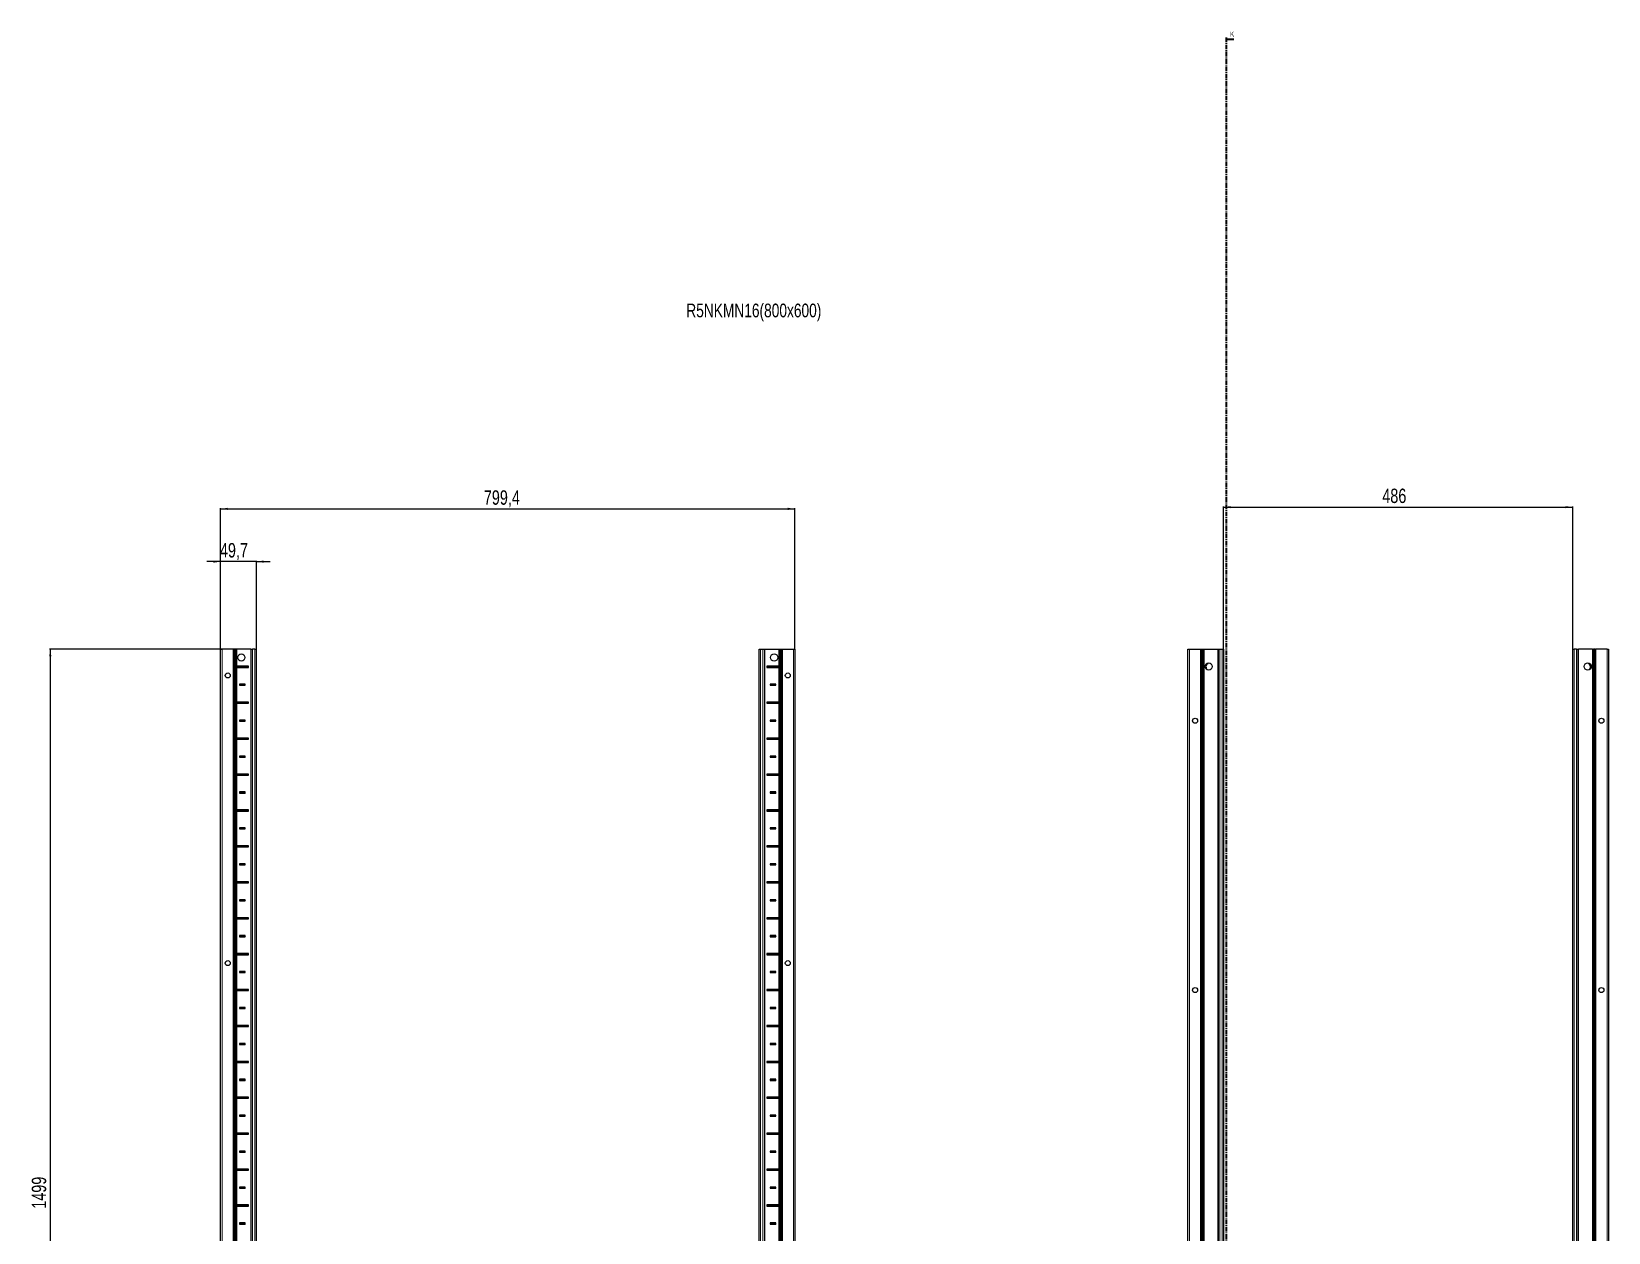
# Model space of a CAD drawing. Header units: millimetres. Extents: x -199 to 4054, y -1847 to 1507.
# Drawn here: x -199 to 1996, y -165 to 1507 of the extents above; entities that cross this region are included whole.
import ezdxf

# ---------------------------------------------------------------- set-up
doc = ezdxf.new("R2010")
doc.units = ezdxf.units.MM
doc.linetypes.add('CENTER', pattern=[10.16, 6.35, -1.27, 1.27, -1.27])
doc.layers.add('FORMAT', color=7, linetype='Continuous')
doc.styles.add('SLDTEXTSTYLE0', font='TXT', dxfattribs={"width": 0.75})
doc.dimstyles.new('SLDDIMSTYLE0', dxfattribs={"dimtxt": 20, "dimasz": 10, "dimexe": 0, "dimexo": 0.0625, "dimgap": 5, "dimtad": 2, "dimdec": 1, "dimrnd": 1e-09, "dimzin": 12, "dimdsep": 46, "dimtxsty": 'SLDTEXTSTYLE0', "dimsah": 1, "dimcen": 0.09, "dimadec": 0, "dimazin": 3, "dimtfac": 1, "dimtofl": 0, "dimtmove": 0, "dimatfit": 3, "dimfxl": 0, "dimfrac": 2, "dimtolj": 1, "dimtzin": 12, "dimarcsym": 0})
doc.dimstyles.new('SLDDIMSTYLE1', dxfattribs={"dimtxt": 20, "dimasz": 10, "dimexe": 0, "dimexo": 0.0625, "dimgap": 5, "dimtad": 2, "dimdec": 1, "dimrnd": 1e-09, "dimzin": 12, "dimdsep": 46, "dimtxsty": 'SLDTEXTSTYLE0', "dimsah": 1, "dimcen": 0.09, "dimadec": 0, "dimazin": 3, "dimtfac": 1, "dimtmove": 0, "dimatfit": 0, "dimfxl": 0, "dimfrac": 2, "dimtolj": 1, "dimtzin": 12, "dimarcsym": 0})

# ---------------------------------------------------------------- blocks, each defined once
blk = doc.blocks.new('_D')
at = {"layer": 'FORMAT'}
for p, q in [((86.4, 647.2), (-174.2, 647.2)), ((-173.2, 647.2), (-173.2, -851.8)), ((86.4, -851.8), (-174.2, -851.8))]:
    blk.add_line(p, q, dxfattribs=at)
for points in [[(-173.2, 647.2), (-174.7, 637.2), (-171.6, 637.2)], [(-173.2, -851.8), (-171.6, -841.8), (-174.7, -841.8)]]:
    blk.add_solid(points, dxfattribs=at)
at = {"layer": 'FORMAT', "insert": (-198.9, -131.8), "char_height": 20, "attachment_point": 1, "rotation": 90, "style": 'SLDTEXTSTYLE0'}
blk.add_mtext('1499', dxfattribs=at)
blk = doc.blocks.new('_D_1')
at = {"layer": 'FORMAT'}
for p, q in [((64, 647.2), (64, 843.6)), ((64, 842.6), (863.4, 842.6)), ((863.4, 647.2), (863.4, 843.6))]:
    blk.add_line(p, q, dxfattribs=at)
for points in [[(64, 842.6), (74, 841.1), (74, 844.2)], [(863.4, 842.6), (853.4, 844.2), (853.4, 841.1)]]:
    blk.add_solid(points, dxfattribs=at)
at = {"layer": 'FORMAT', "insert": (430.4, 868.4), "char_height": 20, "attachment_point": 1, "style": 'SLDTEXTSTYLE0'}
blk.add_mtext('799,4', dxfattribs=at)
blk = doc.blocks.new('_D_2')
at = {"layer": 'FORMAT'}
for p, q in [((64, 769.2), (44.7, 769.2)), ((64, 647.2), (64, 770.2)), ((113.7, 769.2), (64, 769.2)), ((113.7, 647.2), (113.7, 770.2)), ((113.7, 769.2), (132.9, 769.2))]:
    blk.add_line(p, q, dxfattribs=at)
for points in [[(64, 769.2), (54, 770.7), (54, 767.7)], [(113.7, 769.2), (123.7, 767.7), (123.7, 770.7)]]:
    blk.add_solid(points, dxfattribs=at)
at = {"layer": 'FORMAT', "insert": (63, 795), "char_height": 20, "attachment_point": 1, "style": 'SLDTEXTSTYLE0'}
blk.add_mtext('49,7', dxfattribs=at)
blk = doc.blocks.new('_D_4')
at = {"layer": 'FORMAT'}
for p, q in [((1460.2, 647.2), (1460.2, 846)), ((1460.2, 845), (1946.2, 845)), ((1946.2, 647.2), (1946.2, 846))]:
    blk.add_line(p, q, dxfattribs=at)
for points in [[(1460.2, 845), (1470.2, 843.5), (1470.2, 846.5)], [(1946.2, 845), (1936.2, 846.5), (1936.2, 843.5)]]:
    blk.add_solid(points, dxfattribs=at)
at = {"layer": 'FORMAT', "insert": (1681.1, 870.8), "char_height": 20, "attachment_point": 1, "style": 'SLDTEXTSTYLE0'}
blk.add_mtext('486', dxfattribs=at)

msp = doc.modelspace()

# ---------------------------------------------------------------- linework, layer by layer
at = {"color": 7, "linetype": 'CENTER', "lineweight": 35}
msp.add_line((1463.98, 1499.09), (1463.98, -1103.67), dxfattribs=at)
at = {"color": 7, "linetype": 'Continuous', "lineweight": 35}
msp.add_line((1474.62, 1496.09), (1463.98, 1496.09), dxfattribs=at)
at = {"color": 7, "linetype": 'Continuous', "lineweight": 25}
for p, q in [((63.98, -851.79), (63.98, 647.21)), ((63.98, 647.21), (65.98, 647.21)), ((81.33, 647.21), (65.98, 647.21)), ((81.33, 647.21), (81.98, 647.21)), ((81.98, -851.79), (81.98, 647.21)), ((81.98, 647.21), (82.56, 647.21)), ((83.77, 647.21), (82.56, 647.21)), ((83.77, -851.79), (83.77, 647.21)), ((83.8, 647.21), (83.77, 647.21)), ((83.8, -851.79), (83.8, 647.21)), ((85.01, 647.21), (83.8, 647.21)), ((85.01, 647.21), (86.42, 647.21)), ((105.83, 647.21), (86.42, 647.21)), ((105.83, 647.21), (106.48, 647.21)), ((106.48, -851.79), (106.48, 647.21)), ((106.48, 647.21), (108.48, 647.21)), ((111.68, 647.21), (108.48, 647.21)), ((111.68, 647.21), (113.68, 647.21)), ((113.68, 647.21), (113.68, -851.79)), ((813.68, -851.79), (813.68, 647.21)), ((813.68, 647.21), (815.68, 647.21)), ((815.68, 647.21), (818.88, 647.21)), ((818.88, 647.21), (820.88, 647.21)), ((820.88, 647.21), (820.88, -851.79)), ((820.88, 647.21), (821.53, 647.21)), ((821.53, 647.21), (840.93, 647.21)), ((840.93, 647.21), (842.34, 647.21)), ((842.34, 647.21), (843.55, 647.21)), ((843.55, 647.21), (843.55, -851.79)), ((843.55, 647.21), (843.58, 647.21)), ((843.58, 647.21), (843.58, -851.79)), ((843.58, 647.21), (844.79, 647.21)), ((844.79, 647.21), (845.38, 647.21)), ((845.38, 647.21), (845.38, -851.79)), ((845.38, 647.21), (846.03, 647.21)), ((846.03, 647.21), (861.38, 647.21)), ((861.38, 647.21), (863.38, 647.21)), ((863.38, 647.21), (863.38, -851.79)), ((1410.55, -851.79), (1410.55, 647.21)), ((1410.55, 647.21), (1412.55, 647.21)), ((1412.55, 647.21), (1427.9, 647.21)), ((1427.9, 647.21), (1428.55, 647.21)), ((1428.55, 623.46), (1428.55, 647.21)), ((1428.55, 647.21), (1429.13, 647.21)), ((1429.13, 647.21), (1430.34, 647.21)), ((1430.34, 647.21), (1430.34, -851.79)), ((1430.34, 647.21), (1430.38, 647.21)), ((1430.38, 647.21), (1430.38, -851.79)), ((1430.38, 647.21), (1431.58, 647.21)), ((1431.58, 647.21), (1433, 647.21)), ((1433, 647.21), (1452.4, 647.21)), ((1452.4, 647.21), (1453.05, 647.21)), ((1453.05, -851.79), (1453.05, 647.21)), ((1453.05, 647.21), (1455.05, 647.21)), ((1455.05, 647.21), (1458.25, 647.21)), ((1458.25, 647.21), (1460.25, 647.21)), ((1460.25, 647.21), (1460.25, -851.79)), ((1946.25, -851.79), (1946.25, 647.21)), ((1946.25, 647.21), (1948.25, 647.21)), ((1951.45, 647.21), (1948.25, 647.21)), ((1951.45, 647.21), (1953.45, 647.21)), ((1953.45, 647.21), (1953.45, -851.79)), ((1953.45, 647.21), (1954.1, 647.21)), ((1973.5, 647.21), (1954.1, 647.21)), ((1973.5, 647.21), (1974.91, 647.21)), ((1976.12, 647.21), (1974.91, 647.21)), ((1976.12, -851.79), (1976.12, 647.21)), ((1976.16, 647.21), (1976.12, 647.21)), ((1976.16, -851.79), (1976.16, 647.21)), ((1977.36, 647.21), (1976.16, 647.21)), ((1977.36, 647.21), (1977.95, 647.21)), ((1977.95, 647.21), (1977.95, 623.46)), ((1977.95, 647.21), (1978.6, 647.21)), ((1993.95, 647.21), (1978.6, 647.21)), ((1993.95, 647.21), (1995.95, 647.21)), ((1995.95, 647.21), (1995.95, -851.79)), ((85.93, 623.35), (85.93, 622.06)), ((86.58, 622.71), (85.93, 623.35)), ((86.58, 622.71), (85.93, 622.06)), ((102.83, 623.46), (86.42, 623.46)), ((86.42, 621.96), (102.83, 621.96)), ((102.08, 622.71), (86.58, 622.71)), ((102.08, 622.71), (102.83, 623.46)), ((102.08, 622.71), (102.83, 621.96)), ((102.83, 621.96), (102.83, 623.46)), ((840.93, 623.46), (824.53, 623.46)), ((824.53, 623.46), (824.53, 621.96)), ((825.28, 622.71), (824.53, 623.46)), ((825.28, 622.71), (824.53, 621.96)), ((824.53, 621.96), (840.93, 621.96)), ((825.28, 622.71), (840.78, 622.71)), ((840.78, 622.71), (841.42, 623.35)), ((840.78, 622.71), (841.42, 622.06)), ((841.42, 622.06), (841.42, 623.35)), ((1428.61, 623.35), (1428.55, 623.46)), ((1428.55, 623.46), (1428.55, 621.96)), ((1428.55, 621.96), (1428.61, 622.06)), ((1428.55, 573.46), (1428.55, 621.96)), ((1428.61, 622.06), (1428.61, 623.35)), ((1438.6, 627.73), (1438.6, 628.14)), ((1967.9, 628.14), (1967.9, 627.73)), ((1977.95, 623.46), (1977.89, 623.35)), ((1977.89, 623.35), (1977.89, 622.06)), ((1977.89, 622.06), (1977.95, 621.96)), ((1977.95, 621.96), (1977.95, 623.46)), ((1977.95, 621.96), (1977.95, 573.46)), ((98.33, 598.46), (90.33, 598.46)), ((90.33, 598.46), (90.33, 596.96)), ((91.08, 597.71), (90.33, 598.46)), ((91.08, 597.71), (90.33, 596.96)), ((90.33, 596.96), (98.33, 596.96)), ((97.58, 597.71), (91.08, 597.71)), ((97.58, 597.71), (98.33, 598.46)), ((97.58, 597.71), (98.33, 596.96)), ((98.33, 596.96), (98.33, 598.46)), ((837.03, 598.46), (829.03, 598.46)), ((829.03, 598.46), (829.03, 596.96)), ((829.78, 597.71), (829.03, 598.46)), ((829.78, 597.71), (829.03, 596.96)), ((829.03, 596.96), (837.03, 596.96)), ((829.78, 597.71), (836.28, 597.71)), ((836.28, 597.71), (837.03, 598.46)), ((836.28, 597.71), (837.03, 596.96)), ((837.03, 596.96), (837.03, 598.46)), ((85.93, 573.35), (85.93, 572.06)), ((86.58, 572.71), (85.93, 573.35)), ((86.58, 572.71), (85.93, 572.06)), ((102.83, 573.46), (86.42, 573.46)), ((86.42, 571.96), (102.83, 571.96)), ((102.08, 572.71), (86.58, 572.71)), ((102.08, 572.71), (102.83, 573.46)), ((102.08, 572.71), (102.83, 571.96)), ((102.83, 571.96), (102.83, 573.46)), ((840.93, 573.46), (824.53, 573.46)), ((824.53, 573.46), (824.53, 571.96)), ((825.28, 572.71), (824.53, 573.46)), ((825.28, 572.71), (824.53, 571.96)), ((824.53, 571.96), (840.93, 571.96)), ((825.28, 572.71), (840.78, 572.71)), ((840.78, 572.71), (841.42, 573.35)), ((840.78, 572.71), (841.42, 572.06)), ((841.42, 572.06), (841.42, 573.35)), ((1428.61, 573.35), (1428.55, 573.46)), ((1428.55, 573.46), (1428.55, 571.96)), ((1428.55, 571.96), (1428.61, 572.06)), ((1428.55, 523.46), (1428.55, 571.96)), ((1428.61, 572.06), (1428.61, 573.35)), ((1977.95, 573.46), (1977.89, 573.35)), ((1977.89, 573.35), (1977.89, 572.06)), ((1977.89, 572.06), (1977.95, 571.96)), ((1977.95, 571.96), (1977.95, 573.46)), ((1977.95, 571.96), (1977.95, 523.46)), ((98.33, 548.46), (90.33, 548.46)), ((90.33, 548.46), (90.33, 546.96)), ((91.08, 547.71), (90.33, 548.46)), ((91.08, 547.71), (90.33, 546.96)), ((90.33, 546.96), (98.33, 546.96)), ((97.58, 547.71), (91.08, 547.71)), ((97.58, 547.71), (98.33, 548.46)), ((97.58, 547.71), (98.33, 546.96)), ((98.33, 546.96), (98.33, 548.46)), ((837.03, 548.46), (829.03, 548.46)), ((829.03, 548.46), (829.03, 546.96)), ((829.78, 547.71), (829.03, 548.46)), ((829.78, 547.71), (829.03, 546.96)), ((829.03, 546.96), (837.03, 546.96)), ((829.78, 547.71), (836.28, 547.71)), ((836.28, 547.71), (837.03, 548.46)), ((836.28, 547.71), (837.03, 546.96)), ((837.03, 546.96), (837.03, 548.46)), ((85.93, 523.35), (85.93, 522.06)), ((86.58, 522.71), (85.93, 523.35)), ((86.58, 522.71), (85.93, 522.06)), ((102.83, 523.46), (86.42, 523.46)), ((86.42, 521.96), (102.83, 521.96)), ((102.08, 522.71), (86.58, 522.71)), ((102.08, 522.71), (102.83, 523.46)), ((102.08, 522.71), (102.83, 521.96)), ((102.83, 521.96), (102.83, 523.46)), ((840.93, 523.46), (824.53, 523.46)), ((824.53, 523.46), (824.53, 521.96)), ((825.28, 522.71), (824.53, 523.46)), ((825.28, 522.71), (824.53, 521.96)), ((824.53, 521.96), (840.93, 521.96)), ((825.28, 522.71), (840.78, 522.71)), ((840.78, 522.71), (841.42, 523.35)), ((840.78, 522.71), (841.42, 522.06)), ((841.42, 522.06), (841.42, 523.35)), ((1428.61, 523.35), (1428.55, 523.46)), ((1428.55, 523.46), (1428.55, 521.96)), ((1428.55, 521.96), (1428.61, 522.06)), ((1428.55, 473.46), (1428.55, 521.96)), ((1428.61, 522.06), (1428.61, 523.35)), ((1977.95, 523.46), (1977.89, 523.35)), ((1977.89, 523.35), (1977.89, 522.06)), ((1977.89, 522.06), (1977.95, 521.96)), ((1977.95, 521.96), (1977.95, 523.46)), ((1977.95, 521.96), (1977.95, 473.46)), ((98.33, 498.46), (90.33, 498.46)), ((90.33, 498.46), (90.33, 496.96)), ((91.08, 497.71), (90.33, 498.46)), ((91.08, 497.71), (90.33, 496.96)), ((90.33, 496.96), (98.33, 496.96)), ((97.58, 497.71), (91.08, 497.71)), ((97.58, 497.71), (98.33, 498.46)), ((97.58, 497.71), (98.33, 496.96)), ((98.33, 496.96), (98.33, 498.46)), ((837.03, 498.46), (829.03, 498.46)), ((829.03, 498.46), (829.03, 496.96)), ((829.78, 497.71), (829.03, 498.46)), ((829.78, 497.71), (829.03, 496.96)), ((829.03, 496.96), (837.03, 496.96)), ((829.78, 497.71), (836.28, 497.71)), ((836.28, 497.71), (837.03, 498.46)), ((836.28, 497.71), (837.03, 496.96)), ((837.03, 496.96), (837.03, 498.46)), ((85.93, 473.35), (85.93, 472.06)), ((86.58, 472.71), (85.93, 473.35)), ((86.58, 472.71), (85.93, 472.06)), ((102.83, 473.46), (86.42, 473.46)), ((86.42, 471.96), (102.83, 471.96)), ((102.08, 472.71), (86.58, 472.71)), ((102.08, 472.71), (102.83, 473.46)), ((102.08, 472.71), (102.83, 471.96)), ((102.83, 471.96), (102.83, 473.46)), ((840.93, 473.46), (824.53, 473.46)), ((824.53, 473.46), (824.53, 471.96)), ((825.28, 472.71), (824.53, 473.46)), ((825.28, 472.71), (824.53, 471.96)), ((824.53, 471.96), (840.93, 471.96)), ((825.28, 472.71), (840.78, 472.71)), ((840.78, 472.71), (841.42, 473.35)), ((840.78, 472.71), (841.42, 472.06)), ((841.42, 472.06), (841.42, 473.35)), ((1428.61, 473.35), (1428.55, 473.46)), ((1428.55, 473.46), (1428.55, 471.96)), ((1428.55, 471.96), (1428.61, 472.06)), ((1428.55, 423.46), (1428.55, 471.96)), ((1428.61, 472.06), (1428.61, 473.35)), ((1977.95, 473.46), (1977.89, 473.35)), ((1977.89, 473.35), (1977.89, 472.06)), ((1977.89, 472.06), (1977.95, 471.96)), ((1977.95, 471.96), (1977.95, 473.46)), ((1977.95, 471.96), (1977.95, 423.46)), ((98.33, 448.46), (90.33, 448.46)), ((90.33, 448.46), (90.33, 446.96)), ((91.08, 447.71), (90.33, 448.46)), ((91.08, 447.71), (90.33, 446.96)), ((90.33, 446.96), (98.33, 446.96)), ((97.58, 447.71), (91.08, 447.71)), ((97.58, 447.71), (98.33, 448.46)), ((97.58, 447.71), (98.33, 446.96)), ((98.33, 446.96), (98.33, 448.46)), ((837.03, 448.46), (829.03, 448.46)), ((829.03, 448.46), (829.03, 446.96)), ((829.78, 447.71), (829.03, 448.46)), ((829.78, 447.71), (829.03, 446.96)), ((829.03, 446.96), (837.03, 446.96)), ((829.78, 447.71), (836.28, 447.71)), ((836.28, 447.71), (837.03, 448.46)), ((836.28, 447.71), (837.03, 446.96)), ((837.03, 446.96), (837.03, 448.46)), ((85.93, 423.35), (85.93, 422.06)), ((86.58, 422.71), (85.93, 423.35)), ((86.58, 422.71), (85.93, 422.06)), ((102.83, 423.46), (86.42, 423.46)), ((86.42, 421.96), (102.83, 421.96)), ((102.08, 422.71), (86.58, 422.71)), ((102.08, 422.71), (102.83, 423.46)), ((102.08, 422.71), (102.83, 421.96)), ((102.83, 421.96), (102.83, 423.46)), ((840.93, 423.46), (824.53, 423.46)), ((824.53, 423.46), (824.53, 421.96)), ((825.28, 422.71), (824.53, 423.46)), ((825.28, 422.71), (824.53, 421.96)), ((824.53, 421.96), (840.93, 421.96)), ((825.28, 422.71), (840.78, 422.71)), ((840.78, 422.71), (841.42, 423.35)), ((840.78, 422.71), (841.42, 422.06)), ((841.42, 422.06), (841.42, 423.35)), ((1428.61, 423.35), (1428.55, 423.46)), ((1428.55, 423.46), (1428.55, 421.96)), ((1428.55, 421.96), (1428.61, 422.06)), ((1428.55, 373.46), (1428.55, 421.96)), ((1428.61, 422.06), (1428.61, 423.35)), ((1977.95, 423.46), (1977.89, 423.35)), ((1977.89, 423.35), (1977.89, 422.06)), ((1977.89, 422.06), (1977.95, 421.96)), ((1977.95, 421.96), (1977.95, 423.46)), ((1977.95, 421.96), (1977.95, 373.46)), ((98.33, 398.46), (90.33, 398.46)), ((90.33, 398.46), (90.33, 396.96)), ((91.08, 397.71), (90.33, 398.46)), ((91.08, 397.71), (90.33, 396.96)), ((90.33, 396.96), (98.33, 396.96)), ((97.58, 397.71), (91.08, 397.71)), ((97.58, 397.71), (98.33, 398.46)), ((97.58, 397.71), (98.33, 396.96)), ((98.33, 396.96), (98.33, 398.46)), ((837.03, 398.46), (829.03, 398.46)), ((829.03, 398.46), (829.03, 396.96)), ((829.78, 397.71), (829.03, 398.46)), ((829.78, 397.71), (829.03, 396.96)), ((829.03, 396.96), (837.03, 396.96)), ((829.78, 397.71), (836.28, 397.71)), ((836.28, 397.71), (837.03, 398.46)), ((836.28, 397.71), (837.03, 396.96)), ((837.03, 396.96), (837.03, 398.46)), ((85.93, 373.35), (85.93, 372.06)), ((86.58, 372.71), (85.93, 373.35)), ((102.83, 373.46), (86.42, 373.46)), ((102.08, 372.71), (102.83, 373.46)), ((102.83, 371.96), (102.83, 373.46)), ((840.93, 373.46), (824.53, 373.46)), ((824.53, 373.46), (824.53, 371.96)), ((825.28, 372.71), (824.53, 373.46)), ((840.78, 372.71), (841.42, 373.35)), ((841.42, 372.06), (841.42, 373.35)), ((1428.61, 373.35), (1428.55, 373.46)), ((1428.55, 373.46), (1428.55, 371.96)), ((1428.61, 372.06), (1428.61, 373.35)), ((1977.95, 373.46), (1977.89, 373.35)), ((1977.89, 373.35), (1977.89, 372.06)), ((1977.95, 371.96), (1977.95, 373.46)), ((86.58, 372.71), (85.93, 372.06)), ((86.42, 371.96), (102.83, 371.96)), ((102.08, 372.71), (86.58, 372.71)), ((102.08, 372.71), (102.83, 371.96)), ((825.28, 372.71), (824.53, 371.96)), ((824.53, 371.96), (840.93, 371.96)), ((825.28, 372.71), (840.78, 372.71)), ((840.78, 372.71), (841.42, 372.06)), ((1428.55, 371.96), (1428.61, 372.06)), ((1428.55, 323.46), (1428.55, 371.96)), ((1977.89, 372.06), (1977.95, 371.96)), ((1977.95, 371.96), (1977.95, 323.46)), ((98.33, 348.46), (90.33, 348.46)), ((90.33, 348.46), (90.33, 346.96)), ((91.08, 347.71), (90.33, 348.46)), ((91.08, 347.71), (90.33, 346.96)), ((90.33, 346.96), (98.33, 346.96)), ((97.58, 347.71), (91.08, 347.71)), ((97.58, 347.71), (98.33, 348.46)), ((97.58, 347.71), (98.33, 346.96)), ((98.33, 346.96), (98.33, 348.46)), ((837.03, 348.46), (829.03, 348.46)), ((829.03, 348.46), (829.03, 346.96)), ((829.78, 347.71), (829.03, 348.46)), ((829.78, 347.71), (829.03, 346.96)), ((829.03, 346.96), (837.03, 346.96)), ((829.78, 347.71), (836.28, 347.71)), ((836.28, 347.71), (837.03, 348.46)), ((836.28, 347.71), (837.03, 346.96)), ((837.03, 346.96), (837.03, 348.46)), ((85.93, 323.35), (85.93, 322.06)), ((86.58, 322.71), (85.93, 323.35)), ((86.58, 322.71), (85.93, 322.06)), ((102.83, 323.46), (86.42, 323.46)), ((86.42, 321.96), (102.83, 321.96)), ((102.08, 322.71), (86.58, 322.71)), ((102.08, 322.71), (102.83, 323.46)), ((102.08, 322.71), (102.83, 321.96)), ((102.83, 321.96), (102.83, 323.46)), ((840.93, 323.46), (824.53, 323.46)), ((824.53, 323.46), (824.53, 321.96)), ((825.28, 322.71), (824.53, 323.46)), ((825.28, 322.71), (824.53, 321.96)), ((824.53, 321.96), (840.93, 321.96)), ((825.28, 322.71), (840.78, 322.71)), ((840.78, 322.71), (841.42, 323.35)), ((840.78, 322.71), (841.42, 322.06)), ((841.42, 322.06), (841.42, 323.35)), ((1428.61, 323.35), (1428.55, 323.46)), ((1428.55, 323.46), (1428.55, 321.96)), ((1428.55, 321.96), (1428.61, 322.06)), ((1428.55, 273.46), (1428.55, 321.96)), ((1428.61, 322.06), (1428.61, 323.35)), ((1977.95, 323.46), (1977.89, 323.35)), ((1977.89, 323.35), (1977.89, 322.06)), ((1977.89, 322.06), (1977.95, 321.96)), ((1977.95, 321.96), (1977.95, 323.46)), ((1977.95, 321.96), (1977.95, 273.46)), ((98.33, 298.46), (90.33, 298.46)), ((90.33, 298.46), (90.33, 296.96)), ((91.08, 297.71), (90.33, 298.46)), ((91.08, 297.71), (90.33, 296.96)), ((90.33, 296.96), (98.33, 296.96)), ((97.58, 297.71), (91.08, 297.71)), ((97.58, 297.71), (98.33, 298.46)), ((97.58, 297.71), (98.33, 296.96)), ((98.33, 296.96), (98.33, 298.46)), ((837.03, 298.46), (829.03, 298.46)), ((829.03, 298.46), (829.03, 296.96)), ((829.78, 297.71), (829.03, 298.46)), ((829.78, 297.71), (829.03, 296.96)), ((829.03, 296.96), (837.03, 296.96)), ((829.78, 297.71), (836.28, 297.71)), ((836.28, 297.71), (837.03, 298.46)), ((836.28, 297.71), (837.03, 296.96)), ((837.03, 296.96), (837.03, 298.46)), ((85.93, 273.35), (85.93, 272.06)), ((86.58, 272.71), (85.93, 273.35)), ((86.58, 272.71), (85.93, 272.06)), ((102.83, 273.46), (86.42, 273.46)), ((86.42, 271.96), (102.83, 271.96)), ((102.08, 272.71), (86.58, 272.71)), ((102.08, 272.71), (102.83, 273.46)), ((102.08, 272.71), (102.83, 271.96)), ((102.83, 271.96), (102.83, 273.46)), ((840.93, 273.46), (824.53, 273.46)), ((824.53, 273.46), (824.53, 271.96)), ((825.28, 272.71), (824.53, 273.46)), ((825.28, 272.71), (824.53, 271.96)), ((824.53, 271.96), (840.93, 271.96)), ((825.28, 272.71), (840.78, 272.71)), ((840.78, 272.71), (841.42, 273.35)), ((840.78, 272.71), (841.42, 272.06)), ((841.42, 272.06), (841.42, 273.35)), ((1428.61, 273.35), (1428.55, 273.46)), ((1428.55, 273.46), (1428.55, 271.96)), ((1428.55, 271.96), (1428.61, 272.06)), ((1428.55, 223.46), (1428.55, 271.96)), ((1428.61, 272.06), (1428.61, 273.35)), ((1977.95, 273.46), (1977.89, 273.35)), ((1977.89, 273.35), (1977.89, 272.06)), ((1977.89, 272.06), (1977.95, 271.96)), ((1977.95, 271.96), (1977.95, 273.46)), ((1977.95, 271.96), (1977.95, 223.46)), ((98.33, 248.46), (90.33, 248.46)), ((90.33, 248.46), (90.33, 246.96)), ((91.08, 247.71), (90.33, 248.46)), ((91.08, 247.71), (90.33, 246.96)), ((90.33, 246.96), (98.33, 246.96)), ((97.58, 247.71), (91.08, 247.71)), ((97.58, 247.71), (98.33, 248.46)), ((97.58, 247.71), (98.33, 246.96)), ((98.33, 246.96), (98.33, 248.46)), ((837.03, 248.46), (829.03, 248.46)), ((829.03, 248.46), (829.03, 246.96)), ((829.78, 247.71), (829.03, 248.46)), ((829.78, 247.71), (829.03, 246.96)), ((829.03, 246.96), (837.03, 246.96)), ((829.78, 247.71), (836.28, 247.71)), ((836.28, 247.71), (837.03, 248.46)), ((836.28, 247.71), (837.03, 246.96)), ((837.03, 246.96), (837.03, 248.46)), ((85.93, 223.35), (85.93, 222.06)), ((86.58, 222.71), (85.93, 223.35)), ((86.58, 222.71), (85.93, 222.06)), ((102.83, 223.46), (86.42, 223.46)), ((86.42, 221.96), (102.83, 221.96)), ((102.08, 222.71), (86.58, 222.71)), ((102.08, 222.71), (102.83, 223.46)), ((102.08, 222.71), (102.83, 221.96)), ((102.83, 221.96), (102.83, 223.46)), ((840.93, 223.46), (824.53, 223.46)), ((824.53, 223.46), (824.53, 221.96)), ((825.28, 222.71), (824.53, 223.46)), ((825.28, 222.71), (824.53, 221.96)), ((824.53, 221.96), (840.93, 221.96)), ((825.28, 222.71), (840.78, 222.71)), ((840.78, 222.71), (841.42, 223.35)), ((840.78, 222.71), (841.42, 222.06)), ((841.42, 222.06), (841.42, 223.35)), ((1428.61, 223.35), (1428.55, 223.46)), ((1428.55, 223.46), (1428.55, 221.96)), ((1428.55, 221.96), (1428.61, 222.06)), ((1428.55, 173.46), (1428.55, 221.96)), ((1428.61, 222.06), (1428.61, 223.35)), ((1977.95, 223.46), (1977.89, 223.35)), ((1977.89, 223.35), (1977.89, 222.06)), ((1977.89, 222.06), (1977.95, 221.96)), ((1977.95, 221.96), (1977.95, 223.46)), ((1977.95, 221.96), (1977.95, 173.46)), ((98.33, 198.46), (90.33, 198.46)), ((90.33, 198.46), (90.33, 196.96)), ((91.08, 197.71), (90.33, 198.46)), ((91.08, 197.71), (90.33, 196.96)), ((97.58, 197.71), (91.08, 197.71)), ((97.58, 197.71), (98.33, 198.46)), ((97.58, 197.71), (98.33, 196.96)), ((98.33, 196.96), (98.33, 198.46)), ((837.03, 198.46), (829.03, 198.46)), ((829.03, 198.46), (829.03, 196.96)), ((829.78, 197.71), (829.03, 198.46)), ((829.78, 197.71), (829.03, 196.96)), ((829.78, 197.71), (836.28, 197.71)), ((836.28, 197.71), (837.03, 198.46)), ((836.28, 197.71), (837.03, 196.96)), ((837.03, 196.96), (837.03, 198.46)), ((90.33, 196.96), (98.33, 196.96)), ((829.03, 196.96), (837.03, 196.96)), ((85.93, 173.35), (85.93, 172.06)), ((86.58, 172.71), (85.93, 173.35)), ((86.58, 172.71), (85.93, 172.06)), ((102.83, 173.46), (86.42, 173.46)), ((86.42, 171.96), (102.83, 171.96)), ((102.08, 172.71), (86.58, 172.71)), ((102.08, 172.71), (102.83, 173.46)), ((102.08, 172.71), (102.83, 171.96)), ((102.83, 171.96), (102.83, 173.46)), ((840.93, 173.46), (824.53, 173.46)), ((824.53, 173.46), (824.53, 171.96)), ((825.28, 172.71), (824.53, 173.46)), ((825.28, 172.71), (824.53, 171.96)), ((824.53, 171.96), (840.93, 171.96)), ((825.28, 172.71), (840.78, 172.71)), ((840.78, 172.71), (841.42, 173.35)), ((840.78, 172.71), (841.42, 172.06)), ((841.42, 172.06), (841.42, 173.35)), ((1428.61, 173.35), (1428.55, 173.46)), ((1428.55, 173.46), (1428.55, 171.96)), ((1428.55, 171.96), (1428.61, 172.06)), ((1428.55, 123.46), (1428.55, 171.96)), ((1428.61, 172.06), (1428.61, 173.35)), ((1977.95, 173.46), (1977.89, 173.35)), ((1977.89, 173.35), (1977.89, 172.06)), ((1977.89, 172.06), (1977.95, 171.96)), ((1977.95, 171.96), (1977.95, 173.46)), ((1977.95, 171.96), (1977.95, 123.46)), ((98.33, 148.46), (90.33, 148.46)), ((90.33, 148.46), (90.33, 146.96)), ((91.08, 147.71), (90.33, 148.46)), ((91.08, 147.71), (90.33, 146.96)), ((90.33, 146.96), (98.33, 146.96)), ((97.58, 147.71), (91.08, 147.71)), ((97.58, 147.71), (98.33, 148.46)), ((97.58, 147.71), (98.33, 146.96)), ((98.33, 146.96), (98.33, 148.46)), ((837.03, 148.46), (829.03, 148.46)), ((829.03, 148.46), (829.03, 146.96)), ((829.78, 147.71), (829.03, 148.46)), ((829.78, 147.71), (829.03, 146.96)), ((829.03, 146.96), (837.03, 146.96)), ((829.78, 147.71), (836.28, 147.71)), ((836.28, 147.71), (837.03, 148.46)), ((836.28, 147.71), (837.03, 146.96)), ((837.03, 146.96), (837.03, 148.46)), ((85.93, 123.35), (85.93, 122.06)), ((86.58, 122.71), (85.93, 123.35)), ((86.58, 122.71), (85.93, 122.06)), ((102.83, 123.46), (86.42, 123.46)), ((86.42, 121.96), (102.83, 121.96)), ((102.08, 122.71), (86.58, 122.71)), ((102.08, 122.71), (102.83, 123.46)), ((102.08, 122.71), (102.83, 121.96)), ((102.83, 121.96), (102.83, 123.46)), ((840.93, 123.46), (824.53, 123.46)), ((824.53, 123.46), (824.53, 121.96)), ((825.28, 122.71), (824.53, 123.46)), ((825.28, 122.71), (824.53, 121.96)), ((824.53, 121.96), (840.93, 121.96)), ((825.28, 122.71), (840.78, 122.71)), ((840.78, 122.71), (841.42, 123.35)), ((840.78, 122.71), (841.42, 122.06)), ((841.42, 122.06), (841.42, 123.35)), ((1428.61, 123.35), (1428.55, 123.46)), ((1428.55, 123.46), (1428.55, 121.96)), ((1428.55, 121.96), (1428.61, 122.06)), ((1428.55, 73.46), (1428.55, 121.96)), ((1428.61, 122.06), (1428.61, 123.35)), ((1977.95, 123.46), (1977.89, 123.35)), ((1977.89, 123.35), (1977.89, 122.06)), ((1977.89, 122.06), (1977.95, 121.96)), ((1977.95, 121.96), (1977.95, 123.46)), ((1977.95, 121.96), (1977.95, 73.46)), ((98.33, 98.46), (90.33, 98.46)), ((90.33, 98.46), (90.33, 96.96)), ((91.08, 97.71), (90.33, 98.46)), ((91.08, 97.71), (90.33, 96.96)), ((90.33, 96.96), (98.33, 96.96)), ((97.58, 97.71), (91.08, 97.71)), ((97.58, 97.71), (98.33, 98.46)), ((97.58, 97.71), (98.33, 96.96)), ((98.33, 96.96), (98.33, 98.46)), ((837.03, 98.46), (829.03, 98.46)), ((829.03, 98.46), (829.03, 96.96)), ((829.78, 97.71), (829.03, 98.46)), ((829.78, 97.71), (829.03, 96.96)), ((829.03, 96.96), (837.03, 96.96)), ((829.78, 97.71), (836.28, 97.71)), ((836.28, 97.71), (837.03, 98.46)), ((836.28, 97.71), (837.03, 96.96)), ((837.03, 96.96), (837.03, 98.46)), ((85.93, 73.35), (85.93, 72.06)), ((86.58, 72.71), (85.93, 73.35)), ((86.58, 72.71), (85.93, 72.06)), ((102.83, 73.46), (86.42, 73.46)), ((86.42, 71.96), (102.83, 71.96)), ((102.08, 72.71), (86.58, 72.71)), ((102.08, 72.71), (102.83, 73.46)), ((102.08, 72.71), (102.83, 71.96)), ((102.83, 71.96), (102.83, 73.46)), ((840.93, 73.46), (824.53, 73.46)), ((824.53, 73.46), (824.53, 71.96)), ((825.28, 72.71), (824.53, 73.46)), ((825.28, 72.71), (824.53, 71.96)), ((824.53, 71.96), (840.93, 71.96)), ((825.28, 72.71), (840.78, 72.71)), ((840.78, 72.71), (841.42, 73.35)), ((840.78, 72.71), (841.42, 72.06)), ((841.42, 72.06), (841.42, 73.35)), ((1428.61, 73.35), (1428.55, 73.46)), ((1428.55, 73.46), (1428.55, 71.96)), ((1428.55, 71.96), (1428.61, 72.06)), ((1428.55, 23.46), (1428.55, 71.96)), ((1428.61, 72.06), (1428.61, 73.35)), ((1977.95, 73.46), (1977.89, 73.35)), ((1977.89, 73.35), (1977.89, 72.06)), ((1977.89, 72.06), (1977.95, 71.96)), ((1977.95, 71.96), (1977.95, 73.46)), ((1977.95, 71.96), (1977.95, 23.46)), ((98.33, 48.46), (90.33, 48.46)), ((90.33, 48.46), (90.33, 46.96)), ((91.08, 47.71), (90.33, 48.46)), ((91.08, 47.71), (90.33, 46.96)), ((90.33, 46.96), (98.33, 46.96)), ((97.58, 47.71), (91.08, 47.71)), ((97.58, 47.71), (98.33, 48.46)), ((97.58, 47.71), (98.33, 46.96)), ((98.33, 46.96), (98.33, 48.46)), ((837.03, 48.46), (829.03, 48.46)), ((829.03, 48.46), (829.03, 46.96)), ((829.78, 47.71), (829.03, 48.46)), ((829.78, 47.71), (829.03, 46.96)), ((829.03, 46.96), (837.03, 46.96)), ((829.78, 47.71), (836.28, 47.71)), ((836.28, 47.71), (837.03, 48.46)), ((836.28, 47.71), (837.03, 46.96)), ((837.03, 46.96), (837.03, 48.46)), ((85.93, 23.35), (85.93, 22.06)), ((86.58, 22.71), (85.93, 23.35)), ((86.58, 22.71), (85.93, 22.06)), ((102.83, 23.46), (86.42, 23.46)), ((86.42, 21.96), (102.83, 21.96)), ((102.08, 22.71), (86.58, 22.71)), ((102.08, 22.71), (102.83, 23.46)), ((102.08, 22.71), (102.83, 21.96)), ((102.83, 21.96), (102.83, 23.46)), ((840.93, 23.46), (824.53, 23.46)), ((824.53, 23.46), (824.53, 21.96)), ((825.28, 22.71), (824.53, 23.46)), ((825.28, 22.71), (824.53, 21.96)), ((824.53, 21.96), (840.93, 21.96)), ((825.28, 22.71), (840.78, 22.71)), ((840.78, 22.71), (841.42, 23.35)), ((840.78, 22.71), (841.42, 22.06)), ((841.42, 22.06), (841.42, 23.35)), ((1428.61, 23.35), (1428.55, 23.46)), ((1428.55, 23.46), (1428.55, 21.96)), ((1428.55, 21.96), (1428.61, 22.06)), ((1428.55, -26.54), (1428.55, 21.96)), ((1428.61, 22.06), (1428.61, 23.35)), ((1977.95, 23.46), (1977.89, 23.35)), ((1977.89, 23.35), (1977.89, 22.06)), ((1977.89, 22.06), (1977.95, 21.96)), ((1977.95, 21.96), (1977.95, 23.46)), ((1977.95, 21.96), (1977.95, -26.54)), ((98.33, -1.54), (90.33, -1.54)), ((90.33, -1.54), (90.33, -3.04)), ((91.08, -2.29), (90.33, -1.54)), ((91.08, -2.29), (90.33, -3.04)), ((90.33, -3.04), (98.33, -3.04)), ((97.58, -2.29), (91.08, -2.29)), ((97.58, -2.29), (98.33, -1.54)), ((97.58, -2.29), (98.33, -3.04)), ((98.33, -3.04), (98.33, -1.54)), ((837.03, -1.54), (829.03, -1.54)), ((829.03, -1.54), (829.03, -3.04)), ((829.78, -2.29), (829.03, -1.54)), ((829.78, -2.29), (829.03, -3.04)), ((829.03, -3.04), (837.03, -3.04)), ((829.78, -2.29), (836.28, -2.29)), ((836.28, -2.29), (837.03, -1.54)), ((836.28, -2.29), (837.03, -3.04)), ((837.03, -3.04), (837.03, -1.54)), ((85.93, -26.65), (85.93, -27.94)), ((86.58, -27.29), (85.93, -26.65)), ((86.58, -27.29), (85.93, -27.94)), ((102.83, -26.54), (86.42, -26.54)), ((86.42, -28.04), (102.83, -28.04)), ((102.08, -27.29), (86.58, -27.29)), ((102.08, -27.29), (102.83, -26.54)), ((102.08, -27.29), (102.83, -28.04)), ((102.83, -28.04), (102.83, -26.54)), ((840.93, -26.54), (824.53, -26.54)), ((824.53, -26.54), (824.53, -28.04)), ((825.28, -27.29), (824.53, -26.54)), ((825.28, -27.29), (824.53, -28.04)), ((824.53, -28.04), (840.93, -28.04)), ((825.28, -27.29), (840.78, -27.29)), ((840.78, -27.29), (841.42, -26.65)), ((840.78, -27.29), (841.42, -27.94)), ((841.42, -27.94), (841.42, -26.65)), ((1428.61, -26.65), (1428.55, -26.54)), ((1428.55, -26.54), (1428.55, -28.04)), ((1428.55, -28.04), (1428.61, -27.94)), ((1428.55, -76.54), (1428.55, -28.04)), ((1428.61, -27.94), (1428.61, -26.65)), ((1977.95, -26.54), (1977.89, -26.65)), ((1977.89, -26.65), (1977.89, -27.94)), ((1977.89, -27.94), (1977.95, -28.04)), ((1977.95, -28.04), (1977.95, -26.54)), ((1977.95, -28.04), (1977.95, -76.54)), ((98.33, -51.54), (90.33, -51.54)), ((90.33, -51.54), (90.33, -53.04)), ((91.08, -52.29), (90.33, -51.54)), ((91.08, -52.29), (90.33, -53.04)), ((90.33, -53.04), (98.33, -53.04)), ((97.58, -52.29), (91.08, -52.29)), ((97.58, -52.29), (98.33, -51.54)), ((97.58, -52.29), (98.33, -53.04)), ((98.33, -53.04), (98.33, -51.54)), ((837.03, -51.54), (829.03, -51.54)), ((829.03, -51.54), (829.03, -53.04)), ((829.78, -52.29), (829.03, -51.54)), ((829.78, -52.29), (829.03, -53.04)), ((829.03, -53.04), (837.03, -53.04)), ((829.78, -52.29), (836.28, -52.29)), ((836.28, -52.29), (837.03, -51.54)), ((836.28, -52.29), (837.03, -53.04)), ((837.03, -53.04), (837.03, -51.54)), ((85.93, -76.65), (85.93, -77.94)), ((86.58, -77.29), (85.93, -76.65)), ((86.58, -77.29), (85.93, -77.94)), ((102.83, -76.54), (86.42, -76.54)), ((86.42, -78.04), (102.83, -78.04)), ((102.08, -77.29), (86.58, -77.29)), ((102.08, -77.29), (102.83, -76.54)), ((102.08, -77.29), (102.83, -78.04)), ((102.83, -78.04), (102.83, -76.54)), ((840.93, -76.54), (824.53, -76.54)), ((824.53, -76.54), (824.53, -78.04)), ((825.28, -77.29), (824.53, -76.54)), ((825.28, -77.29), (824.53, -78.04)), ((824.53, -78.04), (840.93, -78.04)), ((825.28, -77.29), (840.78, -77.29)), ((840.78, -77.29), (841.42, -76.65)), ((840.78, -77.29), (841.42, -77.94)), ((841.42, -77.94), (841.42, -76.65)), ((1428.61, -76.65), (1428.55, -76.54)), ((1428.55, -76.54), (1428.55, -78.04)), ((1428.55, -78.04), (1428.61, -77.94)), ((1428.55, -126.54), (1428.55, -78.04)), ((1428.61, -77.94), (1428.61, -76.65)), ((1977.95, -76.54), (1977.89, -76.65)), ((1977.89, -76.65), (1977.89, -77.94)), ((1977.89, -77.94), (1977.95, -78.04)), ((1977.95, -78.04), (1977.95, -76.54)), ((1977.95, -78.04), (1977.95, -126.54)), ((98.33, -101.54), (90.33, -101.54)), ((90.33, -101.54), (90.33, -103.04)), ((91.08, -102.29), (90.33, -101.54)), ((91.08, -102.29), (90.33, -103.04)), ((90.33, -103.04), (98.33, -103.04)), ((97.58, -102.29), (91.08, -102.29)), ((97.58, -102.29), (98.33, -101.54)), ((97.58, -102.29), (98.33, -103.04)), ((98.33, -103.04), (98.33, -101.54)), ((837.03, -101.54), (829.03, -101.54)), ((829.03, -101.54), (829.03, -103.04)), ((829.78, -102.29), (829.03, -101.54)), ((829.78, -102.29), (829.03, -103.04)), ((829.03, -103.04), (837.03, -103.04)), ((829.78, -102.29), (836.28, -102.29)), ((836.28, -102.29), (837.03, -101.54)), ((836.28, -102.29), (837.03, -103.04)), ((837.03, -103.04), (837.03, -101.54)), ((85.93, -126.65), (85.93, -127.94)), ((86.58, -127.29), (85.93, -126.65)), ((86.58, -127.29), (85.93, -127.94)), ((102.83, -126.54), (86.42, -126.54)), ((86.42, -128.04), (102.83, -128.04)), ((102.08, -127.29), (86.58, -127.29)), ((102.08, -127.29), (102.83, -126.54)), ((102.08, -127.29), (102.83, -128.04)), ((102.83, -128.04), (102.83, -126.54)), ((840.93, -126.54), (824.53, -126.54)), ((824.53, -126.54), (824.53, -128.04)), ((825.28, -127.29), (824.53, -126.54)), ((825.28, -127.29), (824.53, -128.04)), ((824.53, -128.04), (840.93, -128.04)), ((825.28, -127.29), (840.78, -127.29)), ((840.78, -127.29), (841.42, -126.65)), ((840.78, -127.29), (841.42, -127.94)), ((841.42, -127.94), (841.42, -126.65)), ((1428.61, -126.65), (1428.55, -126.54)), ((1428.55, -126.54), (1428.55, -128.04)), ((1428.55, -128.04), (1428.61, -127.94)), ((1428.55, -176.54), (1428.55, -128.04)), ((1428.61, -127.94), (1428.61, -126.65)), ((1977.95, -126.54), (1977.89, -126.65)), ((1977.89, -126.65), (1977.89, -127.94)), ((1977.89, -127.94), (1977.95, -128.04)), ((1977.95, -128.04), (1977.95, -126.54)), ((1977.95, -128.04), (1977.95, -176.54)), ((98.33, -151.54), (90.33, -151.54)), ((90.33, -151.54), (90.33, -153.04)), ((91.08, -152.29), (90.33, -151.54)), ((91.08, -152.29), (90.33, -153.04)), ((90.33, -153.04), (98.33, -153.04)), ((97.58, -152.29), (91.08, -152.29)), ((97.58, -152.29), (98.33, -151.54)), ((97.58, -152.29), (98.33, -153.04)), ((98.33, -153.04), (98.33, -151.54)), ((837.03, -151.54), (829.03, -151.54)), ((829.03, -151.54), (829.03, -153.04)), ((829.78, -152.29), (829.03, -151.54)), ((829.78, -152.29), (829.03, -153.04)), ((829.03, -153.04), (837.03, -153.04)), ((829.78, -152.29), (836.28, -152.29)), ((836.28, -152.29), (837.03, -151.54)), ((836.28, -152.29), (837.03, -153.04)), ((837.03, -153.04), (837.03, -151.54))]:
    msp.add_line(p, q, dxfattribs=at)
at = {"color": 8, "linetype": 'Continuous', "lineweight": 18}
for p, q in [((65.98, 647.21), (65.98, -851.79)), ((81.33, -851.79), (81.33, 647.21)), ((82.56, 647.21), (82.56, -851.79)), ((85.01, -851.79), (85.01, 647.21)), ((86.42, 647.21), (86.42, 623.46)), ((105.83, -851.79), (105.83, 647.21)), ((108.48, 647.21), (108.48, -851.79)), ((111.68, -851.79), (111.68, 647.21)), ((815.68, 647.21), (815.68, -851.79)), ((818.88, -851.79), (818.88, 647.21)), ((821.53, 647.21), (821.53, -851.79)), ((840.93, 623.46), (840.93, 647.21)), ((842.34, 647.21), (842.34, -851.79)), ((844.79, -851.79), (844.79, 647.21)), ((846.03, 647.21), (846.03, -851.79)), ((861.38, -851.79), (861.38, 647.21)), ((1412.55, 647.21), (1412.55, -851.79)), ((1427.9, -851.79), (1427.9, 647.21)), ((1429.13, 647.21), (1429.13, -851.79)), ((1431.58, -851.79), (1431.58, 647.21)), ((1433, 647.21), (1433, -851.79)), ((1452.4, -851.79), (1452.4, 647.21)), ((1455.05, 647.21), (1455.05, -851.79)), ((1458.25, -851.79), (1458.25, 647.21)), ((1948.25, 647.21), (1948.25, -851.79)), ((1951.45, -851.79), (1951.45, 647.21)), ((1954.1, 647.21), (1954.1, -851.79)), ((1973.5, -851.79), (1973.5, 647.21)), ((1974.91, 647.21), (1974.91, -851.79)), ((1977.36, -851.79), (1977.36, 647.21)), ((1978.6, 647.21), (1978.6, -851.79)), ((1993.95, -851.79), (1993.95, 647.21)), ((86.42, 621.96), (86.42, 573.46)), ((840.93, 573.46), (840.93, 621.96)), ((86.42, 571.96), (86.42, 523.46)), ((840.93, 523.46), (840.93, 571.96)), ((86.42, 521.96), (86.42, 473.46)), ((840.93, 473.46), (840.93, 521.96)), ((86.42, 471.96), (86.42, 423.46)), ((840.93, 423.46), (840.93, 471.96)), ((86.42, 421.96), (86.42, 373.46)), ((840.93, 373.46), (840.93, 421.96)), ((86.42, 371.96), (86.42, 323.46)), ((840.93, 323.46), (840.93, 371.96)), ((86.42, 321.96), (86.42, 273.46)), ((840.93, 273.46), (840.93, 321.96)), ((86.42, 271.96), (86.42, 223.46)), ((840.93, 223.46), (840.93, 271.96)), ((86.42, 221.96), (86.42, 173.46)), ((840.93, 173.46), (840.93, 221.96)), ((86.42, 171.96), (86.42, 123.46)), ((840.93, 123.46), (840.93, 171.96)), ((86.42, 121.96), (86.42, 73.46)), ((840.93, 73.46), (840.93, 121.96)), ((86.42, 71.96), (86.42, 23.46)), ((840.93, 23.46), (840.93, 71.96)), ((86.42, 21.96), (86.42, -26.54)), ((840.93, -26.54), (840.93, 21.96)), ((86.42, -28.04), (86.42, -76.54)), ((840.93, -76.54), (840.93, -28.04)), ((86.42, -78.04), (86.42, -126.54)), ((840.93, -126.54), (840.93, -78.04)), ((86.42, -128.04), (86.42, -176.54)), ((840.93, -176.54), (840.93, -128.04))]:
    msp.add_line(p, q, dxfattribs=at)
at = {"color": 7, "linetype": 'Continuous', "lineweight": 25}
for centre, radius in [((92.83, 635.71), 5), ((834.53, 635.71), 5), ((1439.4, 623.21), 5), ((1967.1, 623.21), 5), ((73.83, 610.71), 3.5), ((853.53, 610.71), 3.5), ((1420.45, 547.71), 3.5), ((1986.05, 547.71), 3.5), ((73.83, 210.21), 3.5), ((853.53, 210.21), 3.5), ((1420.45, 172.71), 3.5), ((1986.05, 172.71), 3.5)]:
    msp.add_circle(centre, radius, dxfattribs=at)
for centre, radius, start, end in [((1440.9, 622.71), 5.25, 119.14074, 233.81086), ((1438.1, 627.73), 0.5, 299.14074, 0), ((1968.4, 627.73), 0.5, 180, 240.85926), ((1965.6, 622.71), 5.25, 306.18915, 60.85926)]:
    msp.add_arc(centre, radius, start, end, dxfattribs=at)
for centre, start_param, end_param in [((86.42, 619.99), 0, 0.2482694), ((86.42, 625.42), 2.8933233, 3.1415927), ((840.93, 619.99), 6.0349159, 6.2831853), ((840.93, 625.42), 3.1415927, 3.389862), ((86.42, 569.99), 0, 0.2482694), ((86.42, 575.42), 2.8933233, 3.1415927), ((840.93, 569.99), 6.0349159, 6.2831853), ((840.93, 575.42), 3.1415927, 3.389862), ((86.42, 519.99), 0, 0.2482694), ((86.42, 525.42), 2.8933233, 3.1415927), ((840.93, 519.99), 6.0349159, 6.2831853), ((840.93, 525.42), 3.1415927, 3.389862), ((86.42, 469.99), 0, 0.2482694), ((86.42, 475.42), 2.8933233, 3.1415927), ((840.93, 469.99), 6.0349159, 6.2831853), ((840.93, 475.42), 3.1415927, 3.389862), ((86.42, 419.99), 0, 0.2482694), ((86.42, 425.42), 2.8933233, 3.1415927), ((840.93, 419.99), 6.0349159, 6.2831853), ((840.93, 425.42), 3.1415927, 3.389862), ((86.42, 369.99), 0, 0.2482694), ((840.93, 369.99), 6.0349159, 6.2831853), ((86.42, 375.42), 2.8933233, 3.1415927), ((840.93, 375.42), 3.1415927, 3.389862), ((86.42, 319.99), 0, 0.2482694), ((86.42, 325.42), 2.8933233, 3.1415927), ((840.93, 319.99), 6.0349159, 6.2831853), ((840.93, 325.42), 3.1415927, 3.389862), ((86.42, 269.99), 0, 0.2482694), ((86.42, 275.42), 2.8933233, 3.1415927), ((840.93, 269.99), 6.0349159, 6.2831853), ((840.93, 275.42), 3.1415927, 3.389862), ((86.42, 219.99), 0, 0.2482694), ((86.42, 225.42), 2.8933233, 3.1415927), ((840.93, 219.99), 6.0349159, 6.2831853), ((840.93, 225.42), 3.1415927, 3.389862), ((86.42, 169.99), 0, 0.2482694), ((86.42, 175.42), 2.8933233, 3.1415927), ((840.93, 169.99), 6.0349159, 6.2831853), ((840.93, 175.42), 3.1415927, 3.389862), ((86.42, 119.99), 0, 0.2482694), ((86.42, 125.42), 2.8933233, 3.1415927), ((840.93, 119.99), 6.0349159, 6.2831853), ((840.93, 125.42), 3.1415927, 3.389862), ((86.42, 69.99), 0, 0.2482694), ((86.42, 75.42), 2.8933233, 3.1415927), ((840.93, 69.99), 6.0349159, 6.2831853), ((840.93, 75.42), 3.1415927, 3.389862), ((86.42, 19.99), 0, 0.2482694), ((86.42, 25.42), 2.8933233, 3.1415927), ((840.93, 19.99), 6.0349159, 6.2831853), ((840.93, 25.42), 3.1415927, 3.389862), ((86.42, -30.01), 0, 0.2482694), ((86.42, -24.58), 2.8933233, 3.1415927), ((840.93, -30.01), 6.0349159, 6.2831853), ((840.93, -24.58), 3.1415927, 3.389862), ((86.42, -80.01), 0, 0.2482694), ((86.42, -74.58), 2.8933233, 3.1415927), ((840.93, -80.01), 6.0349159, 6.2831853), ((840.93, -74.58), 3.1415927, 3.389862), ((86.42, -130.01), 0, 0.2482694), ((86.42, -124.58), 2.8933233, 3.1415927), ((840.93, -130.01), 6.0349159, 6.2831853), ((840.93, -124.58), 3.1415927, 3.389862)]:
    msp.add_ellipse(centre, major_axis=(0, 3.46), ratio=0.5773503, start_param=start_param, end_param=end_param, dxfattribs=at)
at = {"color": 7, "linetype": 'Continuous', "lineweight": 35}
msp.add_solid([(1463.98, 1496.09), (1470.98, 1494.97), (1470.98, 1497.21)], dxfattribs=at)

# ---------------------------------------------------------------- texts
at = {"color": 7, "linetype": 'Continuous', "insert": (1469.11, 1507.22), "char_height": 7, "attachment_point": 1, "style": 'SLDTEXTSTYLE0'}
msp.add_mtext('K', dxfattribs=at)
at = {"layer": 'FORMAT', "insert": (712.24, 1128.39), "char_height": 19.05, "attachment_point": 1, "style": 'SLDTEXTSTYLE0'}
msp.add_mtext('R5NKMN16(800x600)', dxfattribs=at)

# ---------------------------------------------------------------- dimensions: what is measured, and where the dimension line sits
at = {"layer": 'FORMAT'}
for base, p1, p2, angle, picture, middle in [((863.38, 842.62), (63.98, 647.21), (863.38, 647.21), 0, '_D_1', (463.68, 842.62)), ((1946.25, 845), (1460.25, 647.21), (1946.25, 647.21), 0, '_D_4', (1703.25, 845)), ((-173.15, -851.79), (86.42, 647.21), (86.42, -851.79), 90, '_D', (-173.15, -102.29))]:
    dim = msp.add_linear_dim(base=base, p1=p1, p2=p2, angle=angle, dimstyle='SLDDIMSTYLE0', dxfattribs=at)
    dim.commit()
    dim.dimension.update_dxf_attribs({"geometry": picture, "text_midpoint": middle, "dimtype": 160})
dim = msp.add_linear_dim(base=(63.98, 769.21), p1=(113.68, 647.21), p2=(63.98, 647.21), dimstyle='SLDDIMSTYLE1', dxfattribs=at)
dim.commit()
dim.dimension.update_dxf_attribs({"geometry": '_D_2', "text_midpoint": (88.83, 769.21), "dimtype": 160})

doc.saveas('drawing.dxf')
